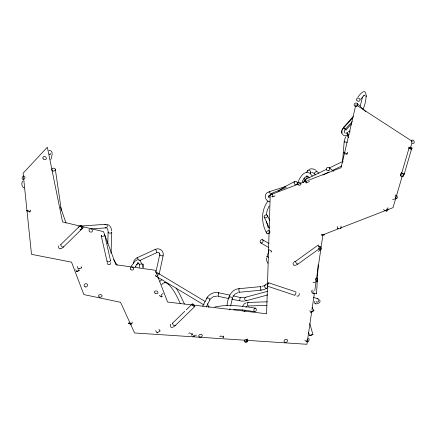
<?xml version="1.0" encoding="UTF-8"?>
<svg xmlns="http://www.w3.org/2000/svg" width="436" height="436" viewBox="0 0 436 436"><rect width="100%" height="100%" fill="white"/><g stroke="black" fill="none" stroke-linecap="round" stroke-linejoin="round"><path stroke-width="0.65" d="M133.552 263.175L134.114 260.406L136.163 258.259M343.579 127.939L343.306 127.585L353.264 116.488M343.672 127.95L352.348 118.232M351.618 123.682L345.977 129.988L344.805 128.794M163.271 254.897C163.832 251.016 159.658 247.681 156.001 249.081M107.779 243.779L108.128 231.32L107.67 229.232L106.973 228.213M111.741 232.492L111.055 253.103A1.798 0.632 1.9 0 0 110.935 252.913M229.091 298.633L217.995 296.284L218.741 292.769L215.286 292.556L213.487 292.867L210.212 294.295L207.596 296.78L202.718 306.023M218.747 292.807L218.703 293.156M313.043 292.409L313.119 291.057M318.155 264.875L316.574 293.314L316.318 293.205M362.965 109.305C366.474 102.994 369.325 81.657 357.798 97.206M266.57 257.823L266.619 260.603L267.813 263.268M340.794 228.742L337.257 228.464L337.415 226.382M342.533 162.143L344.151 141.858L345.05 138.31L345.928 136.713M341.034 226.012L340.821 228.715L340.554 228.6M294.791 294.938C295.09 295.837 296.3 292.447 295.902 291.935M366.136 96.743L366.245 95.675M240.274 297.532L233.102 295.804M342.037 130.887L341.971 132.751M266.233 214.937L267.219 210.397L269.154 206.005M311.74 311.375L306.928 344.287L245.86 340.276M311.936 310.034L314.389 293.243M314.781 290.556L322.929 234.813L338.718 228.693M139.689 267.475L139.536 264.118L142.986 264.091L143.024 267.644L142.986 264.091M362.507 96.977L360.25 105.915M155.805 272.756L159.636 254.967M158.192 278.735L158.475 277.416M159.184 274.119L163.157 255.676M131.83 323.877L132.244 322.013M227.036 305.685C227.559 298.567 230.655 289.242 239.092 288.67L260.603 286.621M223.352 337.328L223.652 336.02M229.723 309.898L230.028 308.59M230.639 305.979L232.459 298.142M76.992 271.426L76.534 271.454L79.81 270.107M218.131 295.88L218.016 296.257M400.831 174.531A3.924 1.837 -89.1 0 0 401.796 172.863L409.039 148.06M402.324 175.828L393.032 207.64L340.614 227.957M410.287 148.562L411.802 143.373M405.158 170.896L404.406 173.479A5.058 2.365 -89.1 0 1 403.169 175.626M405.311 170.378L411.649 148.676M50.772 159.663C51.715 157.096 54.102 149.532 48.843 150.654M239.615 300.638L241.239 301.113L244.52 301.091M315.479 174.978L314.056 173.501L316.563 171.016L318.912 173.337M266.936 256.472L268.843 251.409M347.056 154.05L347.726 152.273M242.454 306.573L244.133 303.947L246.253 302.704M29.959 211.836L30.705 210.098M297.565 183.076C299.428 178.793 303.162 170.351 309.211 172.956M342.276 130.091L343.099 128.576M268.058 283.209L267.301 286.125L268.467 282.751L295.346 291.711M192.074 334.766L192.69 333.556M206.283 306.911L209.989 299.646M232.802 297.063L234.96 294.147L238.258 292.458M302.633 180.776L304.333 178.008L303.996 178.471L306.628 176.046L306.306 176.111L307.767 176.242L307.494 176.095L309.271 177.855M342.729 128.32L341.601 130.778L341.704 133.579M245.926 307.424L246.798 306.399M131.438 265.878L135.111 261.137L137.607 259.725M268.009 201.143C260.881 210.223 261.153 223.194 266.603 233.015M22.874 181.049C20.933 183.185 21.745 186.777 24.198 188.134M360.752 99.255L364.398 95.113L363.777 95.331L364.136 95.277M135.329 266.51L136.997 264.341L136.773 264.581L138.697 262.973L137.721 263.11M306.17 172.732L307.707 170.656M303.391 182.526L307.996 176.297M309.92 173.702L310.688 172.667M316.302 171.506L316.629 171.016M161.636 284.735L162.922 283.384L164.977 282.61L164.672 282.599L166.23 282.904L168.71 284.534L168.46 284.31C173.986 289.695 177.158 296.943 180.455 303.794M352.25 121.557L345.323 129.29A3.156 2.207 -44.2 0 0 345.317 133.193M210.403 298.922L213.182 296.758L216.801 296.126M49.502 154.698L50.478 153.859L49.846 154.044L50.162 154.001M60.822 244.563L80.491 225.336M63.285 247.179L82.96 227.952A1.798 0.627 45.7 0 0 81.554 225.668A1.798 0.627 45.7 0 0 80.665 226.317A1.798 0.627 45.7 0 0 82.96 227.952M172.574 323.19L184.75 311.288M186.156 309.914L192.249 303.963A1.798 0.627 45.7 0 1 194.44 305.451M175.038 325.806L194.712 306.579M159.958 281.253L161.947 279.759M155.608 330.657L157.085 332.924L157.461 332.657M160.083 330.973L158.933 329.3M269.279 195.611L268.685 196.609L268.778 196.189L269.17 197.47M314.476 173.283L314.089 173.533M277.983 191.268L285.035 186.559L294.812 181.463M295.652 261.295L317.828 245.315M297.755 264.216L320.471 247.85M318.22 251.419L320.967 249.447M264.739 285.346L268.064 282.964M160.007 331.028L157.107 332.913M243.953 311.517L245.931 310.23M62.604 247.762L61.171 248.536M174.356 326.39L172.923 327.163M316.552 293.341L313.043 293.166M266.701 288.267L264.134 289.542L260.941 290.202L239.429 292.256M268.249 192.102C263.339 193.927 264.93 201.209 269.802 201.748M308.792 169.609C310.884 168.231 313.724 168.743 315.659 170.176M348.953 134.713L348.037 135.165A5.837 4.088 -44.2 0 1 342.315 133.623M304.824 179.725L326.76 169.19M329.196 168.018L343.214 161.287M306.47 182.897L309.516 181.436M322.907 175.01L328.995 172.089M332.041 170.629L341.78 165.953M78.671 270.783L78.202 270.99M136.953 257.834L155.287 249.359M139.662 260.543L156.775 252.635M348.386 131.803L350.064 131.029M81.537 267.922L81.101 266.63M296.976 264.707L295.379 265.273M264.216 285.651L261.911 286.425M271.296 193.502L286.299 187.376M272.604 196.849L275.105 195.829M77.87 271.127L77.112 271.394M306.279 181.065L270.227 194.925L266.603 313.762L167.62 302.055L157.805 276.637M307.543 180.58L341.066 167.697L355.896 104.754L412.369 141.422M308.563 332.265L309.495 335.54L311.162 335.055M79.052 268.805L78.665 268.936M309.505 335.54L312.928 334.57L309.783 323.485M269.067 191.78L285.455 186.586M312.868 334.586L311.277 335.05M81.488 267.922L78.186 269.072L77.281 266.51M343.306 127.585L344.86 128.8M343.644 127.884L344.723 128.68M392.613 199.563L396.558 198.494M245.386 297.287L267.726 291.243M246.008 300.796L267.693 294.932M313.026 282.664L316.972 281.596M294.785 261.758L294.349 261.878L294.769 261.802M214.795 307.02C228.202 304.088 242.078 306.028 255.447 308.159A1.798 1.199 -80.2 0 1 255.932 311.037A1.798 1.199 -80.2 0 1 253.91 310.568A1.798 1.199 -80.2 0 1 255.447 308.159M81.145 226.066L105.676 224.289M80.169 229.739L81.494 229.647M90.781 228.976L106.03 227.87M244.215 297.516L240.28 297.325L239.533 300.835L231.701 299.189M315.342 303.827C317.593 304.235 321.545 302.426 319.583 299.75M157.445 252.417L158.47 252.466L159.429 253.234L159.282 252.967L159.696 254.259M344.674 141.793L344.135 141.896L347.296 142.25M247.801 302.437L267.312 301.81M248.062 305.996L266.903 305.391M233.614 309.228L243.501 310.034L254.744 311.685M244.503 340.189L134.571 332.968L120.554 302.301L83.865 294.589L71.537 262.156L31.501 254.341L23.108 173.217L47.344 147.188L62.55 221.919L103.512 231.647L115.9 264.734L155.352 270.282L157.314 275.367M137.651 263.175L138.397 263.317L137.651 263.175L137.912 263.954M311.745 172.362L313.544 173.081M218.741 292.769L229.837 295.118M138.931 259.769L140.419 260.755L141.515 263.742M345.977 129.988L345.557 129.715M313.413 297.39L317.931 298.796M267.273 286.109L294.812 295.314M107.245 224.42C110.101 225.167 111.507 228.246 111.703 230.971M383.408 209.651L386.47 211.117M138.256 263.911L137.52 263.469M139.553 264.107L139.651 264.407M262.516 239.735A1.798 1.357 -59.8 0 1 262.134 242.667A1.798 1.357 -59.8 0 1 260.129 241.435A1.798 1.357 -59.8 0 1 262.516 239.735L268.952 243.484M260.668 242.825L268.859 247.588M345.552 129.639L345.176 129.143M304.889 340.505L307.102 341.829M159.205 295.526L161.418 296.851M157.598 272.963L205.198 301.499M156.028 276.184L204.075 305.026M135.231 266.243L135.956 266.761M329.453 167.855L333.486 171.315M344.909 128.887L345.241 129.154M357.28 103.61L365.7 111.502M310.372 173.73L312.378 176.062M176.133 288.082L179.507 293.755L184.455 304.001M113.54 259.551L117.235 265.219M312.051 307.582L313.887 310.427A1.798 0.311 -32.8 0 1 311.685 312.165A1.798 0.311 -32.8 0 1 311.566 311.609A1.798 0.311 -32.8 0 1 313.904 310.454M309.778 310.683L310.879 312.394M137.553 262.935L137.836 263.393M207.28 303.756L208.937 307.064M267.513 215.711A1.798 1.417 -25 0 1 265.47 217.896A1.798 1.417 -25 0 1 264.576 215.613A1.798 1.417 -25 0 1 267.513 215.711L269.786 220.6M264.194 217.101L269.366 228.202M75.739 269.622L76.534 271.454M268.211 227.837L266.391 221.412M60.49 207.095L66.027 223.096M242.312 309.838L242.541 310.634M104.738 235.108L110.564 260.69M101.212 235.718L107.038 261.306M55.312 169.212L61.422 210.757M193.393 336.543A1.798 0.447 -18.6 0 1 194.096 335.54A1.798 0.447 -18.6 0 1 196.293 335.382M194.641 336.292A1.798 0.447 -18.6 0 1 194.309 336.385M63.345 246.678A1.798 0.627 45.7 0 1 61.765 246.465A1.798 0.627 45.7 0 1 61.035 244.509M60.833 248.329A1.798 1.259 82.8 0 1 59.089 248.362A1.798 1.259 82.8 0 1 58.827 245.893M27.484 211.264A1.798 0.458 23.3 0 1 27.037 210.332A1.798 0.458 23.3 0 1 29.61 211.367A1.798 0.458 23.3 0 1 29.049 211.896M28.389 211.683A1.798 0.458 23.3 0 1 28.062 211.547M92.437 230.164A1.798 1.63 33.5 0 1 90.388 232.066A1.798 1.63 33.5 0 1 89.402 229.276M90.977 228.818A1.798 1.63 33.5 0 1 91.729 229.151M24.372 176.133A1.798 1.324 -63.9 0 1 24.34 178.88A1.798 1.324 -63.9 0 1 22.154 178.526A1.798 1.324 -63.9 0 1 23.697 176.024M110.45 260.406A1.798 0.807 -12.8 0 1 108.777 261.823A1.798 0.807 -12.8 0 1 107.174 260.979M104.466 234.704A1.798 0.807 -12.8 0 1 104.117 235.838A1.798 0.807 -12.8 0 1 101.801 236.236A1.798 0.807 -12.8 0 1 101.512 235.217M110.679 262.723A1.798 1.586 11.8 0 1 109 264.707A1.798 1.586 11.8 0 1 107.234 262.625M104.885 224.709A1.798 1.433 85.9 0 1 106.815 224.785A1.798 1.433 85.9 0 1 107.011 227.194A1.798 1.433 85.9 0 1 105.12 227.597M78.605 227.439A1.798 1.433 85.9 0 1 80.229 226.186A1.798 1.433 85.9 0 1 81.428 228.132A1.798 1.433 85.9 0 1 80.028 229.75M111.354 232.132A1.798 0.632 1.9 0 1 111.267 232.949A1.798 0.632 1.9 0 1 108.946 232.982A1.798 0.632 1.9 0 1 108.313 232.17M175.059 325.196A1.798 0.627 45.7 0 1 174.482 325.763A1.798 0.627 45.7 0 1 172.787 324.231A1.798 0.627 45.7 0 1 172.787 323.136M194.674 305.849A1.798 0.627 45.7 0 1 193.53 306.159A1.798 0.627 45.7 0 1 192.238 303.968M172.422 327.163A1.798 1.259 82.8 0 1 170.634 326.684A1.798 1.259 82.8 0 1 170.814 324.193M162.851 255.387A1.798 0.409 12.1 0 1 162.432 255.867A1.798 0.409 12.1 0 1 160.007 255.294A1.798 0.409 12.1 0 1 160.263 254.771M155.194 249.828A1.798 0.436 65.2 0 1 155.821 249.774A1.798 0.436 65.2 0 1 156.84 252.019A1.798 0.436 65.2 0 1 156.339 252.34M136.86 258.303A1.798 0.436 65.2 0 1 137.384 258.117A1.798 0.436 65.2 0 1 138.419 260.145M162.475 296.464A1.798 0.899 -58.7 0 1 161.146 295.701A1.798 0.899 -58.7 0 1 163.157 293.711M247.697 340.331A1.798 0.578 -54.8 0 1 247.435 340.772M247.108 341.219A1.798 0.578 -54.8 0 1 245.773 341.982A1.798 0.578 -54.8 0 1 246.482 340.129A1.798 0.578 -54.8 0 1 247.91 339.11M208.212 306.612A1.798 1.352 -26.6 0 1 209.013 307.184M156.311 273.29A1.798 1.237 -59 0 1 158.181 273.688A1.798 1.237 -59 0 1 156.949 276.092A1.798 1.237 -59 0 1 155.407 275.051M203.841 304.797A1.82 1.335 -43.6 0 1 203.65 304.421M314.111 293.226A1.798 1.521 65.2 0 1 311.953 292.409A1.798 1.521 65.2 0 1 312.378 290.076M299.167 293.439A1.798 1.324 -72.7 0 1 298.698 295.679A1.798 1.324 -72.7 0 1 296.954 295.886M316.977 298.851A1.798 1.324 -72.7 0 1 318.602 299.679A1.798 1.324 -72.7 0 1 317.768 301.99A1.798 1.324 -72.7 0 1 316.04 301.467M315.484 303.679A1.798 0.54 88.2 0 1 314.879 303.363A1.798 0.54 88.2 0 1 314.683 301.407M248.209 305.849A1.798 0.54 88.2 0 1 247.512 305.216A1.798 0.54 88.2 0 1 247.528 302.895A1.798 0.54 88.2 0 1 248.226 302.807M206.909 298.671A1.798 0.719 27 0 1 207.46 297.87A1.798 0.719 27 0 1 209.623 298.916A1.798 0.719 27 0 1 209.525 299.935M188.815 333.415A1.798 0.719 27 0 1 190.096 333.099A1.798 0.719 27 0 1 191.987 334.379A1.798 0.719 27 0 1 191.202 335.033M246.678 300.137A1.798 0.97 74.9 0 1 245.364 300.448A1.798 0.97 74.9 0 1 244.694 298.033A1.798 0.97 74.9 0 1 245.964 297.575M348.582 137.324A1.798 0.431 43.9 0 1 347.176 135.809M305.462 182.008A1.798 0.491 64.4 0 1 304.911 179.676A1.798 0.491 64.4 0 1 306.404 181.894A1.798 0.491 64.4 0 1 305.783 182.482M297.254 183.333A1.798 0.719 67.8 0 1 298.017 182.935M271.039 194.603A1.798 0.719 67.8 0 1 271.83 193.698A1.798 0.719 67.8 0 1 272.898 196.222A1.798 0.719 67.8 0 1 271.759 196.309M302.29 181.114A1.798 1.204 36.5 0 1 303.118 182.417M307.593 171.283A1.798 1.204 36.5 0 1 308.868 170.242A1.798 1.204 36.5 0 1 310.737 171.773A1.798 1.204 36.5 0 1 309.811 173.103M388.084 209.013A1.798 0.545 -64.4 0 1 386.721 211.144A1.798 0.545 -64.4 0 1 386.661 209.623A1.798 0.545 -64.4 0 1 388.04 207.896M321.561 235.217A1.798 0.392 -6.3 0 1 322.269 234.514A1.798 0.392 -6.3 0 1 324.716 234.606A1.798 0.392 -6.3 0 1 322.466 235.249M229.156 297.641A1.798 0.638 13.1 0 1 229.696 296.932A1.798 0.638 13.1 0 1 231.963 297.45A1.798 0.638 13.1 0 1 232.181 298.333M220.049 336.821A1.798 0.638 13.1 0 1 220.692 336.107A1.798 0.638 13.1 0 1 223.014 336.728A1.798 0.638 13.1 0 1 222.834 337.568M239.598 291.918A1.798 0.354 84.6 0 1 239.124 291.733A1.798 0.354 84.6 0 1 238.879 289.422A1.798 0.354 84.6 0 1 239.271 288.855M261.131 289.755A1.798 0.354 84.6 0 1 260.63 289.646A1.798 0.354 84.6 0 1 260.406 287.155A1.798 0.354 84.6 0 1 260.892 287.095M267.284 287.684A1.798 1.172 54.4 0 1 265.72 288.065A1.798 1.172 54.4 0 1 264.505 286.038A1.798 1.172 54.4 0 1 265.764 285.133M319.179 246.498A1.798 1.172 54.4 0 1 321.076 248.062A1.798 1.172 54.4 0 1 320.34 249.724A1.798 1.172 54.4 0 1 318.471 248.095M318.482 246.956A1.798 1.172 54.4 0 1 318.563 246.814M297.804 263.726A1.798 0.54 54.2 0 1 296.453 263.317A1.798 0.54 54.2 0 1 295.837 261.268M320.155 246.531A1.798 0.54 54.2 0 1 320.356 247.882A1.798 0.54 54.2 0 1 318.874 246.547A1.798 0.54 54.2 0 1 318.367 244.928M294.91 265.11A1.798 1.166 -89.3 0 1 293.357 264.766A1.798 1.166 -89.3 0 1 293.461 262.347M268.402 257.376A1.798 0.376 20.7 0 1 267.006 256.597A1.798 0.376 20.7 0 1 267.486 256.352M268.832 192.456A1.798 0.545 72.4 0 1 269.464 192.042A1.798 0.545 72.4 0 1 270.309 194.271A1.798 0.545 72.4 0 1 269.835 195.11M344.74 153.668A1.798 0.441 20.8 0 1 343.89 152.704A1.798 0.441 20.8 0 1 346.364 153.428A1.798 0.441 20.8 0 1 346.593 154.208M346.031 154.121A1.798 0.441 20.8 0 1 345.53 153.979M404.39 173.359A1.352 0.605 16.3 0 1 403.202 173.817A1.352 0.605 16.3 0 1 401.796 172.863M403.191 175.523A1.352 1.117 52 0 1 401.409 176.051A1.352 1.117 52 0 1 401.196 173.997M347.252 133.133A3.156 2.207 -44.2 0 1 347.089 133.193M348.424 135.258A1.352 0.409 63.8 0 1 347.41 134.255A1.352 0.409 63.8 0 1 347.252 132.866M404.782 173.337A1.798 0.807 16.3 0 1 402.728 173.899A1.798 0.807 16.3 0 1 401.763 172.329M410.483 147.155A1.798 0.807 16.3 0 1 412.145 148.567A1.798 0.807 16.3 0 1 409.671 148.545A1.798 0.807 16.3 0 1 409.121 147.139M403.578 175.032A1.798 1.488 52 0 1 402.499 176.754A1.798 1.488 52 0 1 400.526 175.468A1.798 1.488 52 0 1 401.196 173.484M348.691 135.525A1.798 0.54 63.8 0 1 347.748 135.089A1.798 0.54 63.8 0 1 346.86 132.975A1.798 0.54 63.8 0 1 347.514 132.729M349.874 132.004A1.798 0.54 63.8 0 1 349.906 131.04M268.772 250.902A1.798 0.719 27 0 1 269.088 249.883A1.798 0.719 27 0 1 271.432 251.076A1.798 0.719 27 0 1 270.789 251.932M396.515 195.268A1.798 0.97 74.9 0 1 397.158 198.037A1.798 0.97 74.9 0 1 395.523 197.563A1.798 0.97 74.9 0 1 395.692 195.034M269.23 195.655L268.979 195.944L269.23 195.655M268.914 197.143L268.734 196.81L268.881 197.176M155.014 293.183A1.798 1.352 17.2 0 0 157.941 292.867A1.798 1.352 17.2 0 0 155.712 290.948A1.798 1.352 17.2 0 0 155.014 293.183M52.838 170.972A1.798 1.45 -8.4 0 0 55.339 169.359A1.798 1.45 -8.4 0 0 52.5 168.487A1.798 1.45 -8.4 0 0 52.838 170.972M43.077 158.633A1.798 1.542 34.8 0 0 46.053 159.216A1.798 1.542 34.8 0 0 44.734 156.529A1.798 1.542 34.8 0 0 43.077 158.633M85.756 286.959A1.798 1.564 -32.7 0 0 87.369 284.392A1.798 1.564 -32.7 0 0 84.366 284.626A1.798 1.564 -32.7 0 0 85.756 286.959M129.094 323.686A1.798 0.403 12.7 0 0 131.836 323.959A1.798 0.403 12.7 0 0 129.318 323.016A1.798 0.403 12.7 0 0 129.094 323.686M130.397 269.034A1.798 1.488 31.1 0 0 133.378 269.552A1.798 1.488 31.1 0 0 131.95 266.968A1.798 1.488 31.1 0 0 130.397 269.034M99.386 297.063A1.798 1.308 -3.9 0 0 102.079 295.837A1.798 1.308 -3.9 0 0 99.381 294.796A1.798 1.308 -3.9 0 0 99.386 297.063M199.873 337.072A1.798 1.357 -14.7 0 0 202.26 335.311A1.798 1.357 -14.7 0 0 199.388 334.772A1.798 1.357 -14.7 0 0 199.873 337.072M308.143 341.453A1.798 0.899 -58.7 0 0 308.917 338.728A1.798 0.899 -58.7 0 0 306.846 340.592A1.798 0.899 -58.7 0 0 308.143 341.453M245.065 342.037A1.798 1.308 -3.9 0 0 247.757 340.816A1.798 1.308 -3.9 0 0 245.059 339.775A1.798 1.308 -3.9 0 0 245.065 342.037M285.531 342.391A1.798 1.477 -27 0 0 287.406 340.053A1.798 1.477 -27 0 0 284.43 340.075A1.798 1.477 -27 0 0 285.531 342.391M315.62 279.089A1.798 0.97 74.9 0 0 317.07 281.591A1.798 0.97 74.9 0 0 317.288 278.844A1.798 0.97 74.9 0 0 315.62 279.089M356.272 106.439A1.798 1.695 -46.9 0 0 357.182 103.496A1.798 1.695 -46.9 0 0 354.228 104.324A1.798 1.695 -46.9 0 0 356.272 106.439M411.491 141.215A1.798 1.297 70.8 0 0 413.372 143.499A1.798 1.297 70.8 0 0 413.66 140.626A1.798 1.297 70.8 0 0 411.491 141.215M328.499 170.705A1.798 1.69 -49.4 0 0 329.349 167.74A1.798 1.69 -49.4 0 0 326.422 168.639A1.798 1.69 -49.4 0 0 328.499 170.705M297.821 184.417A1.798 1.401 23.1 0 0 300.824 184.597A1.798 1.401 23.1 0 0 299.031 182.313A1.798 1.401 23.1 0 0 297.821 184.417M294.131 182.673A1.798 1.521 65.2 0 0 296.376 184.695A1.798 1.521 65.2 0 0 296.584 181.725A1.798 1.521 65.2 0 0 294.131 182.673M267.96 233.778A1.798 1.477 -27 0 0 269.84 231.44A1.798 1.477 -27 0 0 266.859 231.467A1.798 1.477 -27 0 0 267.96 233.778M356.79 100.253A1.798 1.531 33.9 0 0 359.765 100.689A1.798 1.531 33.9 0 0 358.294 98.073A1.798 1.531 33.9 0 0 356.79 100.253M409.48 148.638A1.352 0.605 16.3 0 0 411.622 148.785A1.352 0.605 16.3 0 0 409.922 147.679A1.352 0.605 16.3 0 0 409.48 148.638"/></g></svg>
